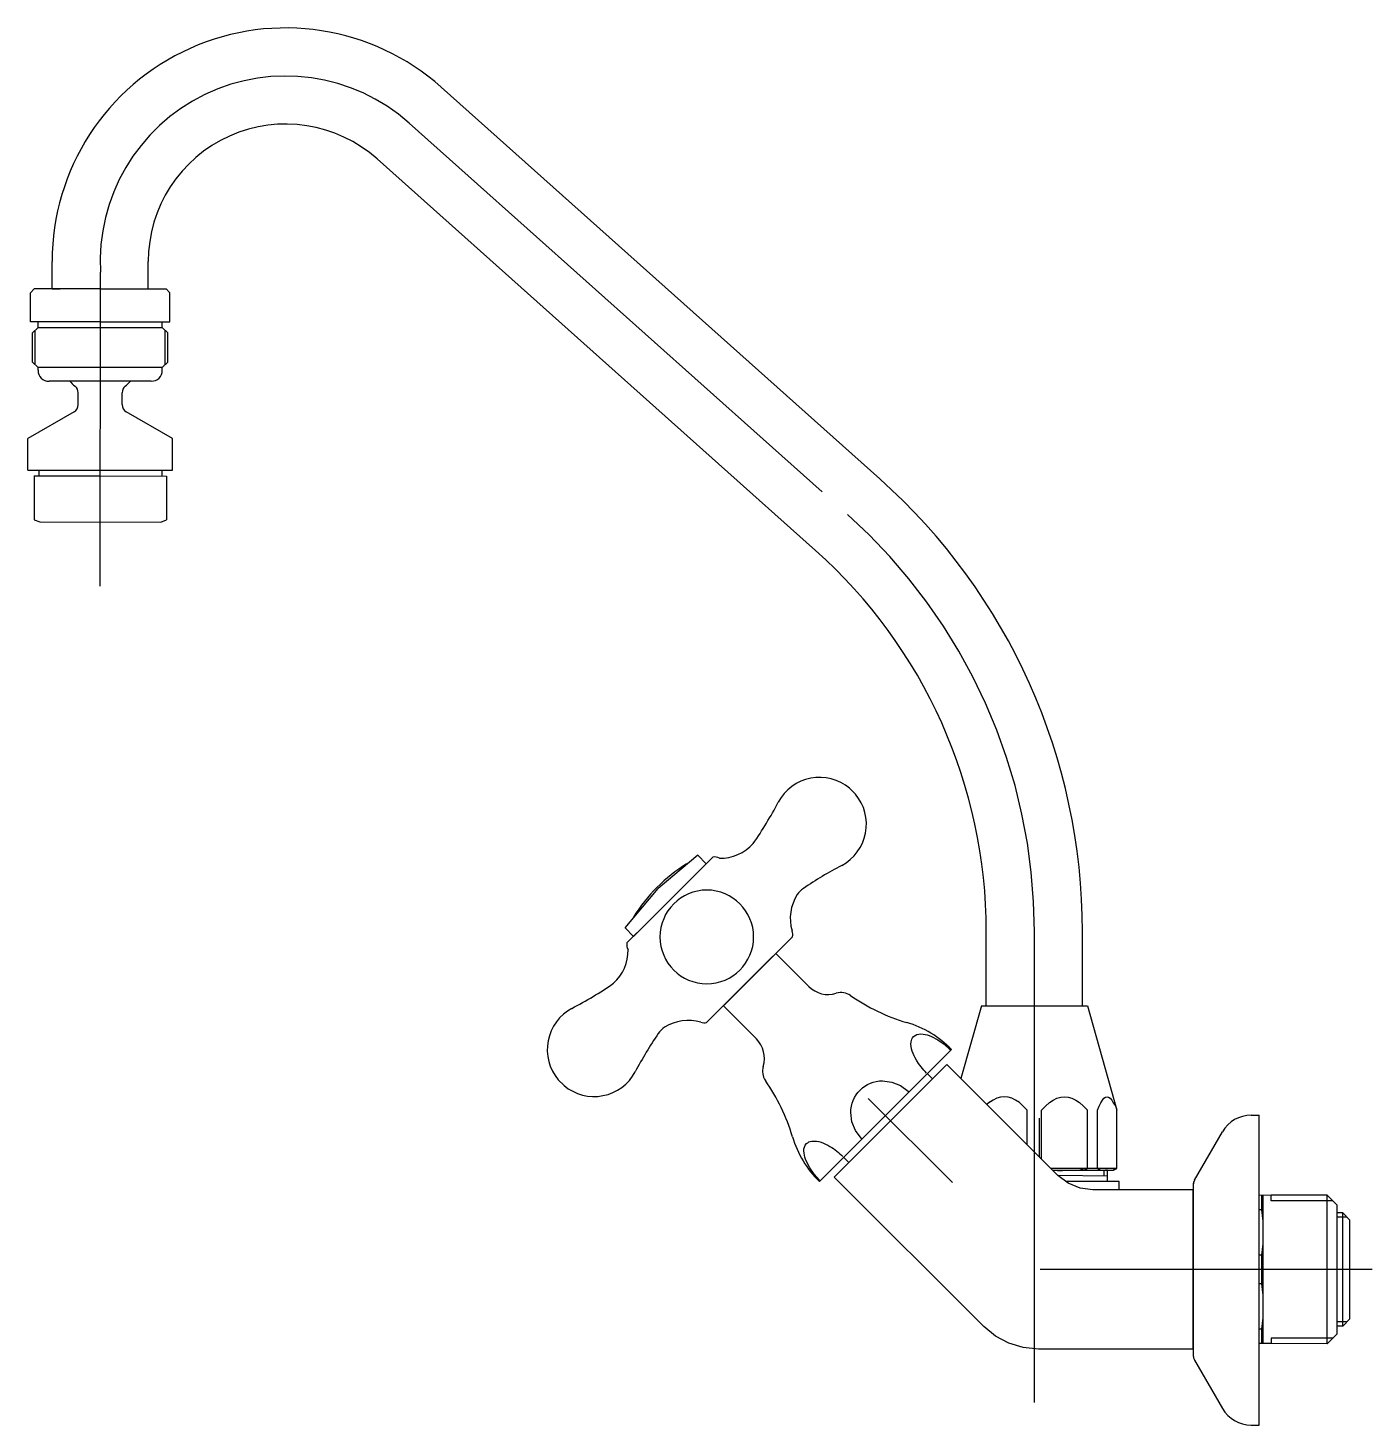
# Model space of a CAD drawing. Extents: x -59.568 to -59.325, y 17.892 to 18.145.
import ezdxf

# ---------------------------------------------------------------- set-up
doc = ezdxf.new("R2010")
doc.units = 0
doc.header["$LTSCALE"] = 0.2
doc.header["$MEASUREMENT"] = 0
doc.linetypes.add('AXES', pattern=[0.54, 0.3, -0.08, 0.08, -0.08])
doc.linetypes.add('CONTINU', pattern=[0])
doc.layers.get('0').update_dxf_attribs({"linetype": 'CONTINUOUS'})
doc.layers.add('DECA_EIXOS', color=5, linetype='AXES')

msp = doc.modelspace()

# ---------------------------------------------------------------- linework, layer by layer
at = {"linetype": 'CONTINU'}
for points in [[(-59.49363, 18.13409, 0.647937), (-59.56393, 18.10261)], [(-59.5052, 18.12113, 0.647939), (-59.54656, 18.10261)], [(-59.56647, 18.08295, 0.414214), (-59.56448, 18.08097)], [(-59.54601, 18.08097, 0.414213), (-59.54403, 18.08295)], [(-59.56073, 18.08097, 0.04566), (-59.55979, 18.08006)], [(-59.55922, 18.07887, 0.233904), (-59.55979, 18.08006)], [(-59.55072, 18.08005, 0.229542), (-59.55127, 18.07889)], [(-59.55072, 18.08005, 0.04566), (-59.54976, 18.08097)], [(-59.55996, 18.07545, 0.267952), (-59.55922, 18.07674)], [(-59.55127, 18.07674, 0.267941), (-59.55053, 18.07545)], [(-59.37776, 17.98151, 0.213636), (-59.4144, 18.06334)], [(-59.39514, 17.98151, 0.213636), (-59.42598, 18.05038)], [(-59.41984, 18.0074, 0.477234), (-59.43272, 18.00491)], [(-59.43725, 17.99743, 0.031476), (-59.43272, 18.00491)], [(-59.42127, 17.99347, 0.477235), (-59.41878, 18.00635)], [(-59.44336, 17.99476, 0.219929), (-59.43725, 17.99743)], [(-59.44336, 17.99476, 0.198223), (-59.44455, 17.99497)], [(-59.44928, 17.99376, 0.115696), (-59.4589, 17.98414)], [(-59.42127, 17.99347, 0.029026), (-59.42819, 17.98932)], [(-59.42819, 17.98932, 0.101215), (-59.4293, 17.98819)], [(-59.44564, 17.98901, 1), (-59.44564, 17.97209)], [(-59.44564, 17.97209, 1), (-59.44564, 17.98901)], [(-59.4293, 17.98819, 0.218217), (-59.43023, 17.98163)], [(-59.43016, 17.98058, 0.170952), (-59.43023, 17.98163)], [(-59.46007, 17.97946, 0.198226), (-59.45986, 17.97826)], [(-59.46252, 17.97216, 0.21993), (-59.45986, 17.97826)], [(-59.47, 17.96763, 0.031475), (-59.46252, 17.97216)], [(-59.42721, 17.9716, 0.278272), (-59.42224, 17.97036)], [(-59.41967, 17.96995, 0.230489), (-59.42224, 17.97036)], [(-59.41967, 17.96995, 0.080404), (-59.40952, 17.96507)], [(-59.47, 17.96763, 0.477235), (-59.47249, 17.95474)], [(-59.45327, 17.96421, 0.101214), (-59.45441, 17.9631)], [(-59.44673, 17.96514, 0.217965), (-59.45327, 17.96421)], [(-59.44673, 17.96514, 0.170953), (-59.44567, 17.96507)], [(-59.40141, 17.96018, 0.127673), (-59.40952, 17.96507)], [(-59.45441, 17.9631, 0.029025), (-59.45856, 17.95618)], [(-59.43545, 17.95715, 0.277513), (-59.43669, 17.96212)], [(-59.40593, 17.95595, -0.061971), (-59.40778, 17.9583, -0.057107), (-59.40853, 17.95991, -0.112002), (-59.40873, 17.96159, -0.158749), (-59.40829, 17.96253, -0.20354), (-59.40695, 17.96301, -0.082095), (-59.40547, 17.96271), (-59.40507, 17.96255), (-59.40393, 17.96195), (-59.40278, 17.96114), (-59.4017, 17.96017)], [(-59.43545, 17.95715, 0.230998), (-59.43505, 17.95458)], [(-59.47144, 17.95369, 0.477312), (-59.45856, 17.95618)], [(-59.43017, 17.94444, 0.08032), (-59.43505, 17.95458)], [(-59.41774, 17.9442), (-59.41877, 17.94554), (-59.41942, 17.94713), (-59.41963, 17.94881, -0.197186), (-59.41796, 17.95287, -0.197184), (-59.4139, 17.95454), (-59.41222, 17.95432), (-59.41063, 17.95368), (-59.40929, 17.95265)], [(-59.3473, 17.94833, 0.267949), (-59.35246, 17.94535)], [(-59.43017, 17.94444, 0.127672), (-59.42528, 17.93632)], [(-59.42526, 17.93661), (-59.42623, 17.93769), (-59.42704, 17.93884), (-59.42764, 17.93998), (-59.4278, 17.94038, -0.08207), (-59.4281, 17.94186, -0.203529), (-59.42762, 17.9432, -0.158722), (-59.42668, 17.94364, -0.111992), (-59.425, 17.94344, -0.057128), (-59.42339, 17.94269, -0.061948), (-59.42104, 17.94084)], [(-59.35752, 17.93659, 0.131649), (-59.35774, 17.93579)], [(-59.35774, 17.90487, 0.131652), (-59.35752, 17.90408)], [(-59.35246, 17.89531, 0.267949), (-59.3473, 17.89233)]]:
    msp.add_lwpolyline(points, format="xyb", dxfattribs=at)
for points in [[(-59.49363, 18.13409), (-59.4144, 18.06334)], [(-59.5052, 18.12113), (-59.42598, 18.05038)], [(-59.56393, 18.09765), (-59.56393, 18.10261)], [(-59.54656, 18.09765), (-59.54656, 18.10261)], [(-59.56786, 18.09694), (-59.56715, 18.09765)], [(-59.55519, 18.09765), (-59.56715, 18.09765)], [(-59.56393, 18.09765), (-59.56245, 18.09765)], [(-59.55519, 18.09765), (-59.54334, 18.09765)], [(-59.54805, 18.09765), (-59.54656, 18.09765)], [(-59.54264, 18.09694), (-59.54334, 18.09765)], [(-59.56786, 18.09169), (-59.56786, 18.09694)], [(-59.54264, 18.09169), (-59.54264, 18.09694)], [(-59.56647, 18.09169), (-59.56786, 18.09169)], [(-59.5552, 18.09169), (-59.56786, 18.09169)], [(-59.56647, 18.0907), (-59.56746, 18.0897)], [(-59.56696, 18.08395), (-59.56696, 18.0902)], [(-59.56647, 18.0907), (-59.56647, 18.09169)], [(-59.56647, 18.0907), (-59.54403, 18.0907)], [(-59.5552, 18.09169), (-59.54264, 18.09169)], [(-59.54403, 18.0907), (-59.54403, 18.09169)], [(-59.54303, 18.0897), (-59.54403, 18.0907)], [(-59.54353, 18.08395), (-59.54353, 18.0902)], [(-59.56746, 18.08444), (-59.56746, 18.0897)], [(-59.54303, 18.08444), (-59.54303, 18.0897)], [(-59.56647, 18.08345), (-59.56746, 18.08444)], [(-59.56647, 18.08295), (-59.56647, 18.08345)], [(-59.54403, 18.08345), (-59.56647, 18.08345)], [(-59.54303, 18.08444), (-59.54403, 18.08345)], [(-59.54403, 18.08295), (-59.54403, 18.08345)], [(-59.55521, 18.08097), (-59.56448, 18.08097)], [(-59.54601, 18.08097), (-59.55521, 18.08097)], [(-59.55922, 18.07674), (-59.55922, 18.07887)], [(-59.55127, 18.07674), (-59.55127, 18.07889)], [(-59.55996, 18.07545), (-59.56829, 18.07064)], [(-59.5422, 18.07064), (-59.55053, 18.07545)], [(-59.56829, 18.06488), (-59.56829, 18.07064)], [(-59.5422, 18.06488), (-59.5422, 18.07064)], [(-59.56829, 18.06488), (-59.55523, 18.06488)], [(-59.56633, 18.06488), (-59.56633, 18.06387)], [(-59.55523, 18.06488), (-59.5422, 18.06488)], [(-59.54409, 18.06488), (-59.54409, 18.06385)], [(-59.56717, 18.06387), (-59.56718, 18.05593)], [(-59.56717, 18.06387), (-59.55523, 18.06385)], [(-59.55523, 18.06385), (-59.54324, 18.06384)], [(-59.54324, 18.06384), (-59.54325, 18.0559)], [(-59.56718, 18.05593), (-59.56614, 18.05553)], [(-59.56614, 18.05553), (-59.54429, 18.05551)], [(-59.54429, 18.05551), (-59.54325, 18.0559)], [(-59.41878, 18.00635), (-59.41984, 18.0074)], [(-59.44728, 17.99532), (-59.45444, 17.9893)], [(-59.44455, 17.99497), (-59.45233, 17.98719)], [(-59.44574, 17.99378), (-59.44728, 17.99532)], [(-59.46041, 17.98219), (-59.45444, 17.9893)], [(-59.45887, 17.98065), (-59.45233, 17.98719)], [(-59.45887, 17.98065), (-59.46041, 17.98219)], [(-59.46007, 17.97946), (-59.45631, 17.98321)], [(-59.45887, 17.98065), (-59.45631, 17.98321)], [(-59.39514, 17.96807), (-59.39514, 17.98151)], [(-59.37776, 17.96807), (-59.37776, 17.98151)], [(-59.43016, 17.98058), (-59.44567, 17.96507)], [(-59.44265, 17.96808), (-59.43318, 17.97756)], [(-59.44213, 17.96861), (-59.4337, 17.97704)], [(-59.42721, 17.9716), (-59.43318, 17.97756)], [(-59.43669, 17.96212), (-59.44265, 17.96808)], [(-59.39603, 17.96807), (-59.39972, 17.95499)], [(-59.39603, 17.96807), (-59.37687, 17.96807)], [(-59.39514, 17.96807), (-59.37776, 17.96807)], [(-59.37687, 17.96807), (-59.37156, 17.94921)], [(-59.42528, 17.93632), (-59.40141, 17.96018)], [(-59.42261, 17.93716), (-59.40225, 17.95752)], [(-59.38219, 17.93746), (-59.40225, 17.95752)], [(-59.47144, 17.95369), (-59.47249, 17.95474)], [(-59.40488, 17.95488), (-59.40579, 17.9558)], [(-59.40912, 17.95247), (-59.40929, 17.95265)], [(-59.39323, 17.95141), (-59.39391, 17.95107)], [(-59.39257, 17.9516), (-59.39323, 17.95141)], [(-59.39189, 17.95167), (-59.39257, 17.9516)], [(-59.3912, 17.9516), (-59.39189, 17.95167)], [(-59.39052, 17.9514), (-59.3912, 17.9516)], [(-59.38986, 17.95107), (-59.39052, 17.9514)], [(-59.38307, 17.95106), (-59.38238, 17.9514)], [(-59.38238, 17.9514), (-59.3817, 17.9516)], [(-59.3817, 17.9516), (-59.38102, 17.95167)], [(-59.38102, 17.95167), (-59.38034, 17.9516)], [(-59.38034, 17.9516), (-59.37967, 17.95141)], [(-59.37967, 17.95141), (-59.37899, 17.95107)], [(-59.37417, 17.95107), (-59.37389, 17.95141)], [(-59.37389, 17.95141), (-59.37361, 17.9516)], [(-59.37361, 17.9516), (-59.37333, 17.95167)], [(-59.37333, 17.95167), (-59.37305, 17.9516)], [(-59.37305, 17.9516), (-59.37278, 17.95141)], [(-59.37278, 17.95141), (-59.37249, 17.95107)], [(-59.39391, 17.95107), (-59.39504, 17.9503)], [(-59.39391, 17.95107), (-59.3946, 17.9506)], [(-59.38917, 17.9506), (-59.38986, 17.95107)], [(-59.38846, 17.94998), (-59.38917, 17.9506)], [(-59.38774, 17.94921), (-59.38846, 17.94998)], [(-59.38774, 17.94301), (-59.38774, 17.94921)], [(-59.38517, 17.94921), (-59.38444, 17.94998)], [(-59.38517, 17.94044), (-59.38517, 17.94921)], [(-59.38444, 17.94998), (-59.38373, 17.9506)], [(-59.38373, 17.9506), (-59.38307, 17.95106)], [(-59.37899, 17.95107), (-59.3783, 17.9506)], [(-59.3783, 17.9506), (-59.37759, 17.94998)], [(-59.37759, 17.94998), (-59.37687, 17.94921)], [(-59.37687, 17.93872), (-59.37687, 17.94921)], [(-59.37505, 17.94921), (-59.37475, 17.94998)], [(-59.37505, 17.93872), (-59.37505, 17.94921)], [(-59.37475, 17.94998), (-59.37447, 17.95058)], [(-59.37447, 17.95058), (-59.37417, 17.95107)], [(-59.37249, 17.95107), (-59.3722, 17.95058)], [(-59.3722, 17.95058), (-59.37179, 17.95002)], [(-59.37179, 17.95002), (-59.37156, 17.94921)], [(-59.37156, 17.93872), (-59.37156, 17.94921)], [(-59.38645, 17.94021), (-59.38645, 17.94716)], [(-59.38554, 17.94081), (-59.38554, 17.9478)], [(-59.3473, 17.94833), (-59.34582, 17.94833)], [(-59.34582, 17.89233), (-59.34582, 17.94833)], [(-59.41774, 17.9442), (-59.41756, 17.94403)], [(-59.35752, 17.93659), (-59.35246, 17.94535)], [(-59.41998, 17.93979), (-59.42089, 17.9407)], [(-59.37156, 17.93872), (-59.38345, 17.93872)], [(-59.37828, 17.9384), (-59.37759, 17.93872)], [(-59.37759, 17.9384), (-59.37687, 17.93872)], [(-59.37505, 17.93872), (-59.37475, 17.93859)], [(-59.37505, 17.93872), (-59.37446, 17.93839)], [(-59.37214, 17.93838), (-59.37191, 17.93872)], [(-59.37214, 17.93838), (-59.37156, 17.93872)], [(-59.37191, 17.93872), (-59.37156, 17.93872)], [(-59.42542, 17.93646), (-59.42526, 17.93661)], [(-59.39557, 17.91012), (-59.42261, 17.93716)], [(-59.38315, 17.93842), (-59.37214, 17.93838)], [(-59.38315, 17.93842), (-59.38146, 17.93829)], [(-59.38238, 17.93842), (-59.38171, 17.93842)], [(-59.38034, 17.93604), (-59.38219, 17.93746)], [(-59.37323, 17.93733), (-59.38219, 17.93746)], [(-59.38171, 17.93842), (-59.38102, 17.93841)], [(-59.38102, 17.93841), (-59.38035, 17.93841)], [(-59.37114, 17.93633), (-59.38072, 17.93633)], [(-59.38035, 17.93841), (-59.37967, 17.93841)], [(-59.37819, 17.93515), (-59.38034, 17.93604)], [(-59.37967, 17.93841), (-59.37897, 17.93841)], [(-59.37897, 17.93841), (-59.37828, 17.9384)], [(-59.37446, 17.93839), (-59.37417, 17.93839)], [(-59.37417, 17.93839), (-59.37387, 17.93839)], [(-59.37387, 17.93733), (-59.37387, 17.93839)], [(-59.37387, 17.93839), (-59.37361, 17.93838)], [(-59.37323, 17.93838), (-59.37361, 17.93838)], [(-59.37333, 17.93838), (-59.37305, 17.93838)], [(-59.37323, 17.93633), (-59.37323, 17.93838)], [(-59.37323, 17.93838), (-59.37277, 17.93838)], [(-59.37277, 17.93838), (-59.37248, 17.93841)], [(-59.37248, 17.93841), (-59.37214, 17.93838)], [(-59.37114, 17.93484), (-59.37114, 17.93633)], [(-59.35774, 17.93602), (-59.35774, 17.90487)], [(-59.37587, 17.93484), (-59.37819, 17.93515)], [(-59.35774, 17.93484), (-59.37587, 17.93484)], [(-59.35774, 17.90605), (-59.35774, 17.93484)], [(-59.34366, 17.93385), (-59.34582, 17.93384)], [(-59.34537, 17.93317), (-59.34536, 17.93384)], [(-59.34515, 17.92759), (-59.34515, 17.93384)], [(-59.33353, 17.93385), (-59.34366, 17.93385)], [(-59.34366, 17.93286), (-59.34366, 17.93385)], [(-59.33353, 17.90704), (-59.33353, 17.93385)], [(-59.33175, 17.93206), (-59.33353, 17.93385)], [(-59.34536, 17.93122), (-59.34582, 17.93122)], [(-59.34537, 17.9323), (-59.34537, 17.93317)], [(-59.34536, 17.93122), (-59.34537, 17.9323)], [(-59.34515, 17.92919), (-59.34536, 17.93122)], [(-59.33254, 17.93286), (-59.34366, 17.93286)], [(-59.33175, 17.90883), (-59.33175, 17.93206)], [(-59.34515, 17.92759), (-59.34515, 17.92919)], [(-59.33075, 17.9307), (-59.33175, 17.9307)], [(-59.32996, 17.9299), (-59.33175, 17.9299)], [(-59.32944, 17.92938), (-59.33075, 17.9307)], [(-59.33075, 17.9102), (-59.33075, 17.9307)], [(-59.32944, 17.91151), (-59.32944, 17.92938)], [(-59.34515, 17.9267), (-59.34515, 17.92759)], [(-59.34515, 17.9142), (-59.34515, 17.9267)], [(-59.34515, 17.9251), (-59.34515, 17.9267)], [(-59.34536, 17.92306), (-59.34515, 17.9251)], [(-59.34536, 17.92306), (-59.34582, 17.92306)], [(-59.34536, 17.91783), (-59.34536, 17.92306)], [(-59.34536, 17.91783), (-59.34582, 17.91783)], [(-59.34515, 17.9158), (-59.34536, 17.91783)], [(-59.34515, 17.9142), (-59.34515, 17.9158)], [(-59.34515, 17.9133), (-59.34515, 17.9142)], [(-59.34515, 17.90705), (-59.34515, 17.9133)], [(-59.34515, 17.9117), (-59.34515, 17.9133)], [(-59.34536, 17.90967), (-59.34515, 17.9117)], [(-59.32996, 17.91099), (-59.33175, 17.91099)], [(-59.33075, 17.9102), (-59.32944, 17.91151)], [(-59.39346, 17.90839), (-59.39557, 17.91012)], [(-59.39106, 17.90711), (-59.39346, 17.90839)], [(-59.34536, 17.90967), (-59.34582, 17.90967)], [(-59.34537, 17.90863), (-59.34536, 17.90967)], [(-59.34537, 17.90775), (-59.34537, 17.90863)], [(-59.33353, 17.90704), (-59.33175, 17.90883)], [(-59.33075, 17.9102), (-59.33175, 17.9102)], [(-59.38847, 17.90632), (-59.39106, 17.90711)], [(-59.38574, 17.90605), (-59.38847, 17.90632)], [(-59.35774, 17.90605), (-59.38574, 17.90605)], [(-59.34366, 17.90705), (-59.34582, 17.90705)], [(-59.34536, 17.90705), (-59.34537, 17.90775)], [(-59.34366, 17.90804), (-59.34366, 17.90705)], [(-59.33254, 17.90804), (-59.34366, 17.90804)], [(-59.33353, 17.90704), (-59.34366, 17.90705)], [(-59.35752, 17.90408), (-59.35246, 17.89531)], [(-59.3473, 17.89233), (-59.34582, 17.89233)]]:
    msp.add_lwpolyline(points, dxfattribs=at)
at = {"layer": 'DECA_EIXOS'}
for points in [[(-59.49942, 18.12761, 0.668799), (-59.55519, 18.10066)], [(-59.38645, 17.98151, 0.213682), (-59.4202, 18.05688)]]:
    msp.add_lwpolyline(points, format="xyb", dxfattribs=at)
for points in [[(-59.49942, 18.12761), (-59.4202, 18.05688)], [(-59.55525, 18.04395), (-59.55519, 18.10066)], [(-59.38645, 17.89642), (-59.38645, 17.98151)], [(-59.40126, 17.93617), (-59.41646, 17.95137)], [(-59.32545, 17.92045), (-59.3854, 17.92045)]]:
    msp.add_lwpolyline(points, dxfattribs=at)

doc.saveas('drawing.dxf')
